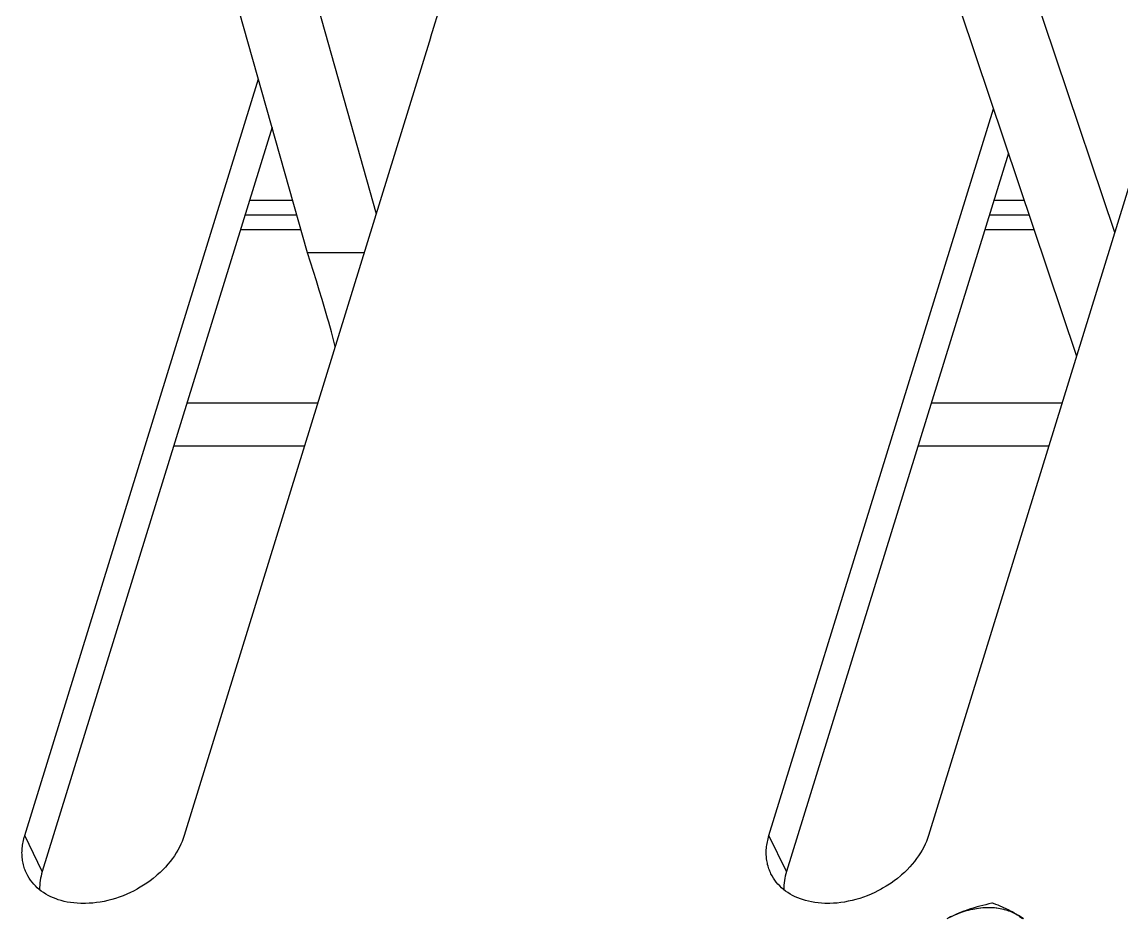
# Model space of a CAD drawing. Extents: x 0 to 216, y 0 to 280.
# Drawn here: x 187.71 to 197.24, y 206.82 to 214.57 of the extents above; entities that cross this region are included whole.
import ezdxf

# ---------------------------------------------------------------- set-up
doc = ezdxf.new("R2010")
doc.units = 0
doc.header["$MEASUREMENT"] = 0
doc.layers.add('CADdetails-9-EXTRAFINE', color=9, linetype='CONTINUOUS')

msp = doc.modelspace()

# ---------------------------------------------------------------- linework, layer by layer
at = {"layer": 'CADdetails-9-EXTRAFINE'}
for points in [[(195.4626, 215.7905), (196.8419, 211.6836)], [(197.1726, 212.7539), (196.1528, 215.7905)], [(190.6764, 212.5777), (190.1865, 212.5777), (189.4772, 215.0908), (189.4744, 215.1008), (189.4644, 215.1351), (189.4543, 215.1686), (189.4439, 215.2015), (189.4335, 215.2336), (189.4228, 215.2651), (189.412, 215.296), (189.4009, 215.3264), (189.3936, 215.3458), (189.3825, 215.3748), (189.3712, 215.4029), (189.3598, 215.4304), (189.3483, 215.4572), (189.3367, 215.4833), (189.325, 215.5088), (189.3131, 215.5337)], [(190.1674, 215.0908), (190.7811, 212.9164)], [(191.2514, 214.4387), (189.1186, 207.536), (189.1104, 207.5112), (189.1008, 207.4864), (189.09, 207.4615), (189.0779, 207.4365), (189.0645, 207.4116), (189.0497, 207.3867), (189.0337, 207.3619), (189.0163, 207.3372), (188.9976, 207.3127), (188.9777, 207.2885), (188.9565, 207.2647), (188.9341, 207.2412), (188.9106, 207.2183), (188.8861, 207.1961), (188.8759, 207.1873), (188.8501, 207.1661), (188.8234, 207.1457), (188.7956, 207.1259), (188.7822, 207.1169), (188.7527, 207.0981), (188.7225, 207.0802), (188.7107, 207.0736), (188.6796, 207.0571), (188.6534, 207.0442), (188.6216, 207.0298), (188.5894, 207.0165), (188.5569, 207.0044), (188.5241, 206.9934), (188.4912, 206.9836), (188.4582, 206.975), (188.4581, 206.9749), (188.4251, 206.9676), (188.3925, 206.9615), (188.36, 206.9566), (188.3279, 206.9529), (188.2961, 206.9505), (188.2647, 206.9492), (188.2337, 206.9491), (188.2227, 206.9494), (188.1927, 206.9508), (188.1634, 206.9534), (188.1349, 206.9571), (188.1072, 206.9618), (188.0803, 206.9676), (188.0542, 206.9743), (188.0288, 206.9821), (188.0116, 206.9881), (187.9875, 206.9975), (187.9644, 207.0077), (187.9423, 207.0188), (187.9211, 207.0307), (187.901, 207.0433), (187.8819, 207.0567), (187.864, 207.0707), (187.8474, 207.0849), (187.8312, 207.1004), (187.8161, 207.1165), (187.802, 207.1332), (187.7888, 207.1506), (187.7767, 207.1685), (187.7656, 207.187), (187.7558, 207.2058), (187.7507, 207.2165), (187.746, 207.2273), (187.7416, 207.2385), (187.7375, 207.2498), (187.7337, 207.2613), (187.7302, 207.273), (187.7271, 207.2849), (187.7243, 207.297), (187.7219, 207.3092), (187.7198, 207.3215), (187.7181, 207.3339), (187.7167, 207.3463), (187.7157, 207.3589), (187.7154, 207.3633), (187.715, 207.3758), (187.7148, 207.3885), (187.715, 207.4014), (187.7156, 207.4143), (187.7166, 207.4274), (187.718, 207.4407), (187.7197, 207.454), (187.7218, 207.4674), (187.7243, 207.481), (187.7272, 207.4946), (187.7305, 207.5083), (187.7342, 207.522), (187.7382, 207.5358), (187.7383, 207.5359)], [(197.6932, 214.4389), (195.5604, 207.5362), (195.5522, 207.5114), (195.5426, 207.4866), (195.5318, 207.4617), (195.5197, 207.4367), (195.5063, 207.4118), (195.4915, 207.3869), (195.4755, 207.3621), (195.4581, 207.3374), (195.4394, 207.3129), (195.4195, 207.2887), (195.3983, 207.2649), (195.3759, 207.2415), (195.3524, 207.2185), (195.3279, 207.1963), (195.3177, 207.1875), (195.2919, 207.1663), (195.2651, 207.1459), (195.2374, 207.1261), (195.224, 207.1171), (195.1945, 207.0983), (195.1643, 207.0804), (195.1525, 207.0738), (195.1214, 207.0573), (195.0952, 207.0444), (195.0634, 207.03), (195.0312, 207.0167), (194.9987, 207.0046), (194.9659, 206.9936), (194.933, 206.9838), (194.8999, 206.9752), (194.8998, 206.9751), (194.8669, 206.9678), (194.8342, 206.9617), (194.8018, 206.9568), (194.7697, 206.9531), (194.7379, 206.9507), (194.7065, 206.9494), (194.6755, 206.9493), (194.6645, 206.9496), (194.6345, 206.951), (194.6052, 206.9536), (194.5767, 206.9573), (194.549, 206.962), (194.5221, 206.9678), (194.4959, 206.9745), (194.4706, 206.9823), (194.4533, 206.9883), (194.4293, 206.9977), (194.4062, 207.0079), (194.3841, 207.019), (194.3629, 207.0309), (194.3428, 207.0436), (194.3237, 207.0569), (194.3057, 207.0709), (194.2892, 207.0851), (194.273, 207.1006), (194.2579, 207.1167), (194.2437, 207.1334), (194.2306, 207.1508), (194.2185, 207.1687), (194.2075, 207.1872), (194.1975, 207.206), (194.1925, 207.2167), (194.1878, 207.2276), (194.1834, 207.2387), (194.1793, 207.25), (194.1755, 207.2615), (194.1721, 207.2732), (194.1689, 207.2851), (194.1661, 207.2972), (194.1637, 207.3094), (194.1616, 207.3217), (194.1599, 207.3341), (194.1585, 207.3465), (194.1575, 207.3591), (194.1572, 207.3635), (194.1567, 207.376), (194.1566, 207.3887), (194.1568, 207.4016), (194.1574, 207.4145), (194.1584, 207.4276), (194.1598, 207.4409), (194.1615, 207.4542), (194.1636, 207.4676), (194.1661, 207.4812), (194.169, 207.4948), (194.1723, 207.5085), (194.1759, 207.5223), (194.18, 207.536), (194.18, 207.5361)], [(187.7382, 207.5359), (189.7614, 214.0838)], [(194.18, 207.5361), (196.1229, 213.8243)], [(189.88, 213.6638), (187.8906, 207.2254)], [(196.2523, 213.4392), (194.3324, 207.2256)], [(190.0584, 213.0315), (189.6846, 213.0315)], [(196.3892, 213.0315), (196.1263, 213.0315)], [(190.0947, 212.9029), (189.6449, 212.9029)], [(196.4324, 212.9029), (196.0866, 212.9029)], [(190.1302, 212.7773), (189.6061, 212.7773)], [(196.4746, 212.7773), (196.0478, 212.7773)], [(190.4265, 211.7683), (190.4144, 211.8139), (190.3923, 211.8954), (190.3697, 211.9767), (190.3596, 212.0126), (190.3363, 212.0937), (190.3126, 212.1748), (190.2884, 212.2557), (190.2637, 212.3364), (190.2385, 212.417), (190.2128, 212.4974), (190.1865, 212.5777)], [(190.275, 211.2786), (189.143, 211.2786)], [(196.7168, 211.2786), (195.5847, 211.2786)], [(190.1595, 210.9047), (189.0275, 210.9047)], [(196.6012, 210.9047), (195.4692, 210.9047)], [(187.8906, 207.2254), (187.7382, 207.5359)], [(194.3324, 207.2256), (194.18, 207.5361)], [(196.3836, 206.8175), (196.3617, 206.8313), (196.3406, 206.8442), (196.3199, 206.8563), (196.3003, 206.8675), (196.2848, 206.876), (196.2654, 206.8864), (196.2514, 206.8935), (196.2322, 206.903), (196.2132, 206.9121), (196.2018, 206.9173), (196.1826, 206.9258), (196.1634, 206.9338), (196.1441, 206.9415), (196.1245, 206.949), (196.1159, 206.9521), (196.1106, 206.951), (196.0829, 206.9449), (196.0562, 206.9387), (196.0304, 206.9323), (196.0053, 206.9257), (195.981, 206.919), (195.9574, 206.9121), (195.9466, 206.9088), (195.9237, 206.9015), (195.9012, 206.8941), (195.8793, 206.8864), (195.8664, 206.8817), (195.8449, 206.8735), (195.8237, 206.865), (195.8028, 206.8563), (195.7861, 206.849), (195.785, 206.8485), (195.7684, 206.8407), (195.7521, 206.8325), (195.736, 206.824), (195.7201, 206.8151)], [(195.7283, 206.822), (195.7405, 206.828), (195.7612, 206.8378), (195.7819, 206.8472), (195.8028, 206.8563), (195.8066, 206.8579), (195.8232, 206.8647), (195.8399, 206.871), (195.8567, 206.877), (195.8735, 206.8825), (195.8904, 206.8875), (195.9073, 206.8922), (195.9242, 206.8965), (195.941, 206.9003), (195.9441, 206.9009), (195.9609, 206.9042), (195.9776, 206.9071), (195.9943, 206.9095), (196.0109, 206.9115), (196.0149, 206.9119), (196.0313, 206.9134), (196.0475, 206.9144), (196.0636, 206.915), (196.0795, 206.9152), (196.0846, 206.9152), (196.1003, 206.9149), (196.1157, 206.9142), (196.1309, 206.913), (196.1459, 206.9115), (196.1519, 206.9107), (196.1666, 206.9087), (196.1809, 206.9062), (196.195, 206.9034), (196.2088, 206.9003), (196.2157, 206.8985), (196.229, 206.8948), (196.242, 206.8908), (196.2547, 206.8864), (196.2671, 206.8818), (196.2744, 206.8788), (196.2863, 206.8736), (196.2979, 206.8681), (196.3091, 206.8624), (196.3199, 206.8563), (196.3296, 206.8505), (196.3393, 206.8443), (196.3486, 206.8379), (196.3576, 206.8312), (196.3663, 206.8244), (196.3667, 206.824), (196.3751, 206.8169)]]:
    msp.add_lwpolyline(points, dxfattribs=at)
msp.add_lwpolyline([(191.2514, 214.4387, 0.006794), (191.2537, 214.4461), (191.4327, 215.0257)], format="xyb", dxfattribs=at)
for centre, start, end in [((188.371, 207.0737), 162.47289, 180.74198), ((194.8127, 207.0739), 162.4726, 180.74213)]:
    msp.add_arc(centre, 0.5037, start, end, dxfattribs=at)

doc.saveas('drawing.dxf')
